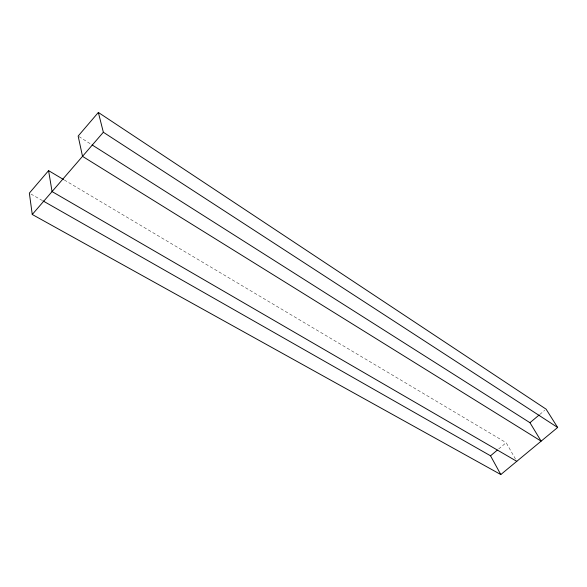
<?xml version="1.0" encoding="UTF-8"?>
<svg xmlns="http://www.w3.org/2000/svg" width="587" height="587" viewBox="0 0 587 587"><rect width="100%" height="100%" fill="white"/><g stroke="black" fill="none" stroke-linecap="round" stroke-linejoin="round"><path stroke-width="0.44" stroke-dasharray="2.94 2.2" d="M498.679 448.967L506.155 442.693L515.452 458.99M539.783 414.459L544.692 410.335M30.942 194.033L42.095 200.38M64.335 179.996L506.155 442.693M78.922 136.558L91.301 144.409"/><path stroke-width="0.88" d="M63.55 179.534L48.582 170.634L29.35 193.123L32.256 214.482L500.806 474.553L557.65 427.475L546.101 409.161L98.352 112.447L78.152 136.067L82.518 156.34L541.141 441.145L529.966 422.706L92.078 144.901M32.256 214.482L103.349 132.251L98.352 112.447M42.888 200.835L490.534 455.806L497.321 450.104M529.966 422.706L539.086 415.046M516.787 461.323L52.06 191.575L48.582 170.634M103.349 132.251L557.65 427.475M490.534 455.806L500.806 474.553"/></g></svg>
